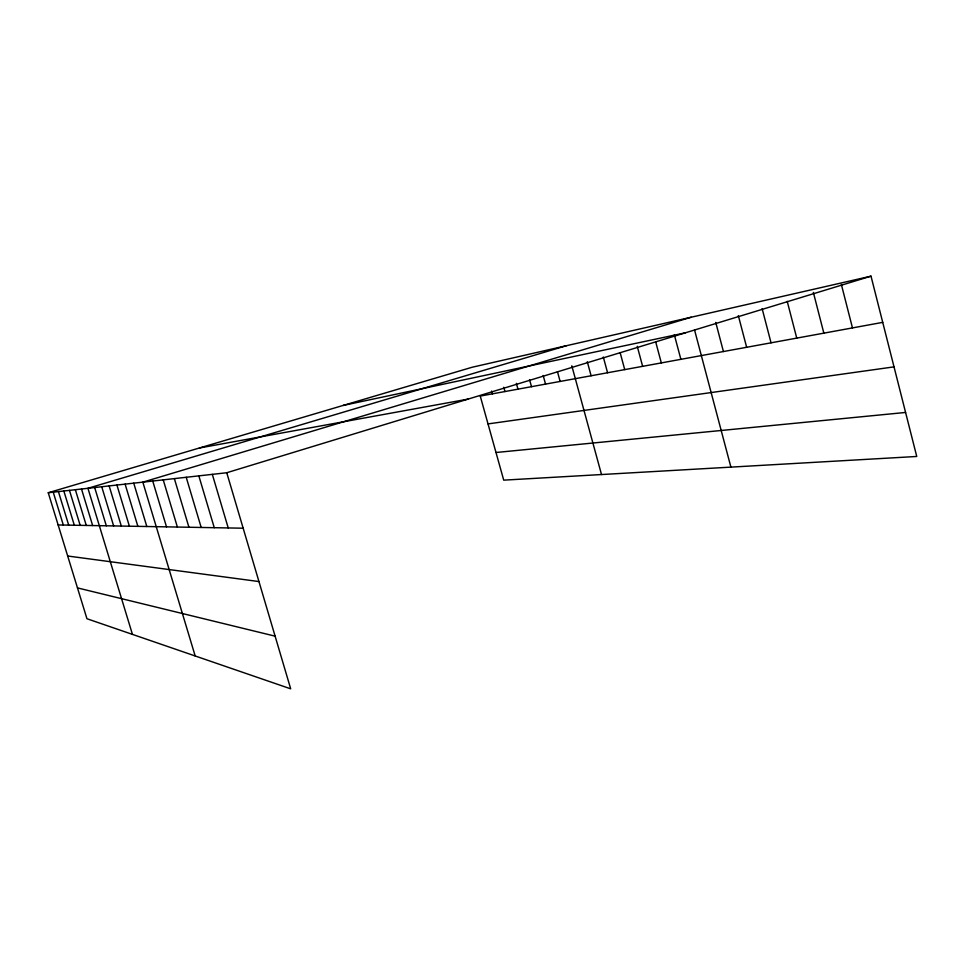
<?xml version="1.0" encoding="UTF-8"?>
<svg xmlns="http://www.w3.org/2000/svg" width="965" height="965" viewBox="0 0 965 965"><rect width="100%" height="100%" fill="white"/><g stroke="black" fill="none" stroke-linecap="round" stroke-linejoin="round"><path stroke-width="1.45" d="M226.751 472.741L290.694 688.829L86.947 618.734L48.25 492.741L226.751 472.741L871.009 276.171L916.75 456.469L503.718 480.148L480.244 396.072L882.734 322.37M691.169 317.232L142.832 482.15L195.183 655.971M566.322 345.735L87.936 488.29L132.446 634.379M48.25 492.741L472.199 367.231L871.009 276.171M343.118 405.445L685.247 332.853M199.417 447.989L468.037 399.124M488.025 423.912L894.012 366.869M495.998 452.501L905.58 412.453M58.141 524.948L243.168 528.205M67.683 556.009L258.946 581.557M77.477 587.902L275.109 636.164M63.835 490.992L74.317 525.225M58.419 491.607L68.696 525.129M53.232 492.186L63.316 525.032M94.679 487.542L106.319 525.792M81.506 489.014L92.652 525.551M75.354 489.701L86.271 525.442M69.468 490.365L80.167 525.334M125.112 484.128L137.874 526.347M116.922 485.045L129.382 526.202M109.142 485.914L121.313 526.058M101.735 486.746L113.641 525.925M152.735 481.04L166.499 526.854M133.737 483.163L146.813 526.504M174.363 478.616L188.923 527.252M163.23 479.858L177.379 527.047M212.324 474.358L228.222 527.939M198.838 475.866L214.266 527.698M186.221 477.289L201.19 527.469M503.754 387.279L504.948 391.549M491.595 391.054L492.379 393.853M529.556 379.631L531.498 386.688M516.371 383.358L517.976 389.16M557.444 371.621L560.134 381.44M543.174 375.481L545.539 384.118M587.299 361.766L591.111 375.771M571.799 365.783L601.509 474.539M620.181 352.792L624.729 369.619M603.306 357.026L607.576 372.755M637.238 346.278L642.63 366.338M674.342 334.831L680.88 359.33M655.669 341.779L661.327 362.912M694.559 330.018L730.903 467.12M715.753 322.431L723.424 351.537M738.334 315.615L746.645 347.291M787.211 301.309L796.752 338.112M762.121 308.595L771.047 342.816M813.362 292.419L823.845 333.154M841.359 284.47L852.469 327.907"/></g></svg>
